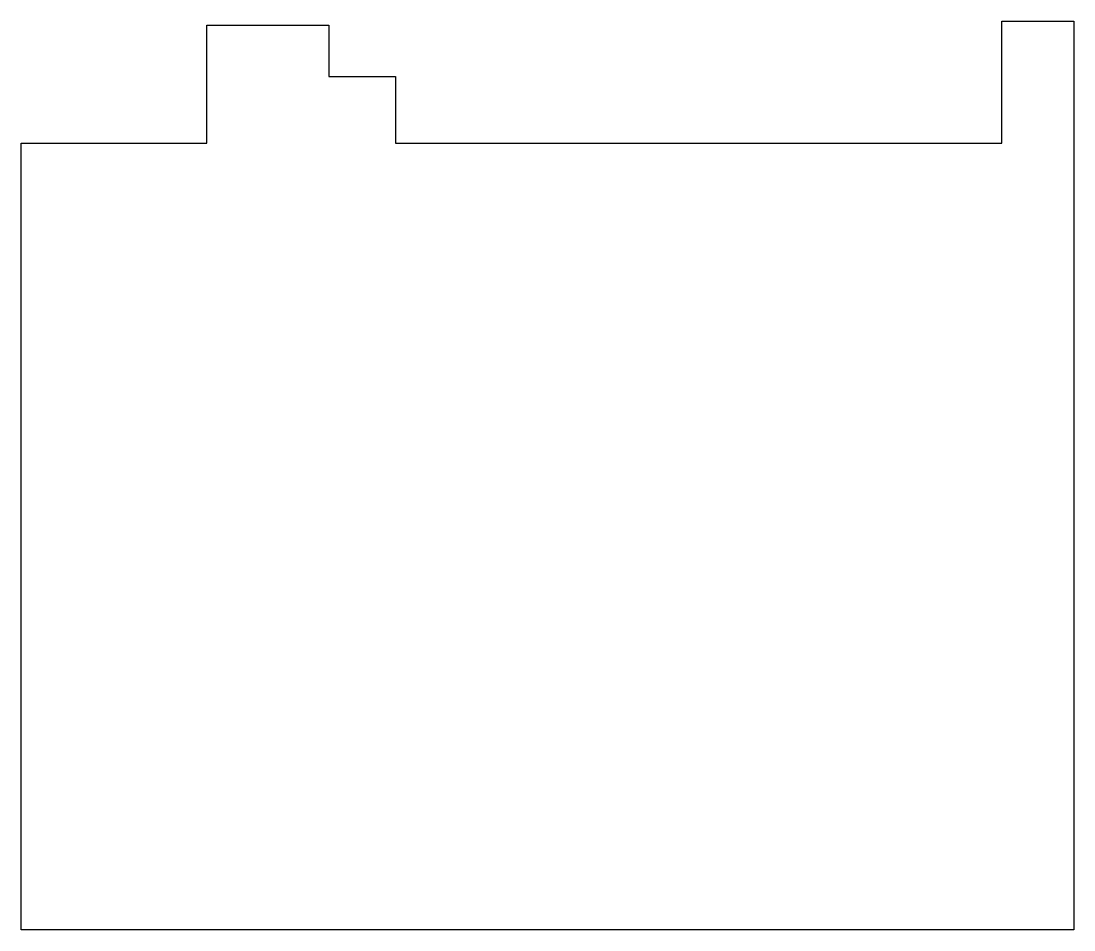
# Model space of a CAD drawing. Extents: x -46.9 to 47.9, y -35.4 to 46.4.
import ezdxf

# ---------------------------------------------------------------- set-up
doc = ezdxf.new("R2010")
doc.units = 0
doc.header["$MEASUREMENT"] = 0
doc.layers.add('MODELSKETCH_VISIBLE', color=7, linetype='CONTINUOUS')

msp = doc.modelspace()

# ---------------------------------------------------------------- linework, layer by layer
at = {"layer": 'MODELSKETCH_VISIBLE'}
for p, q in [((-30.186, 35.425), (-30.186, 46.057)), ((-30.186, 46.057), (-19.186, 46.057)), ((-19.186, 46.057), (-19.186, 41.425)), ((41.4, 46.425), (47.9, 46.425)), ((41.4, 35.425), (41.4, 46.425)), ((47.9, 46.425), (47.9, -35.425)), ((-19.186, 41.425), (-13.186, 41.425)), ((-13.186, 41.425), (-13.186, 35.425)), ((-46.9, -35.425), (-46.9, 35.425)), ((-46.9, 35.425), (-30.186, 35.425)), ((-13.186, 35.425), (41.4, 35.425)), ((47.9, -35.425), (-46.9, -35.425))]:
    msp.add_line(p, q, dxfattribs=at)

doc.saveas('drawing.dxf')
